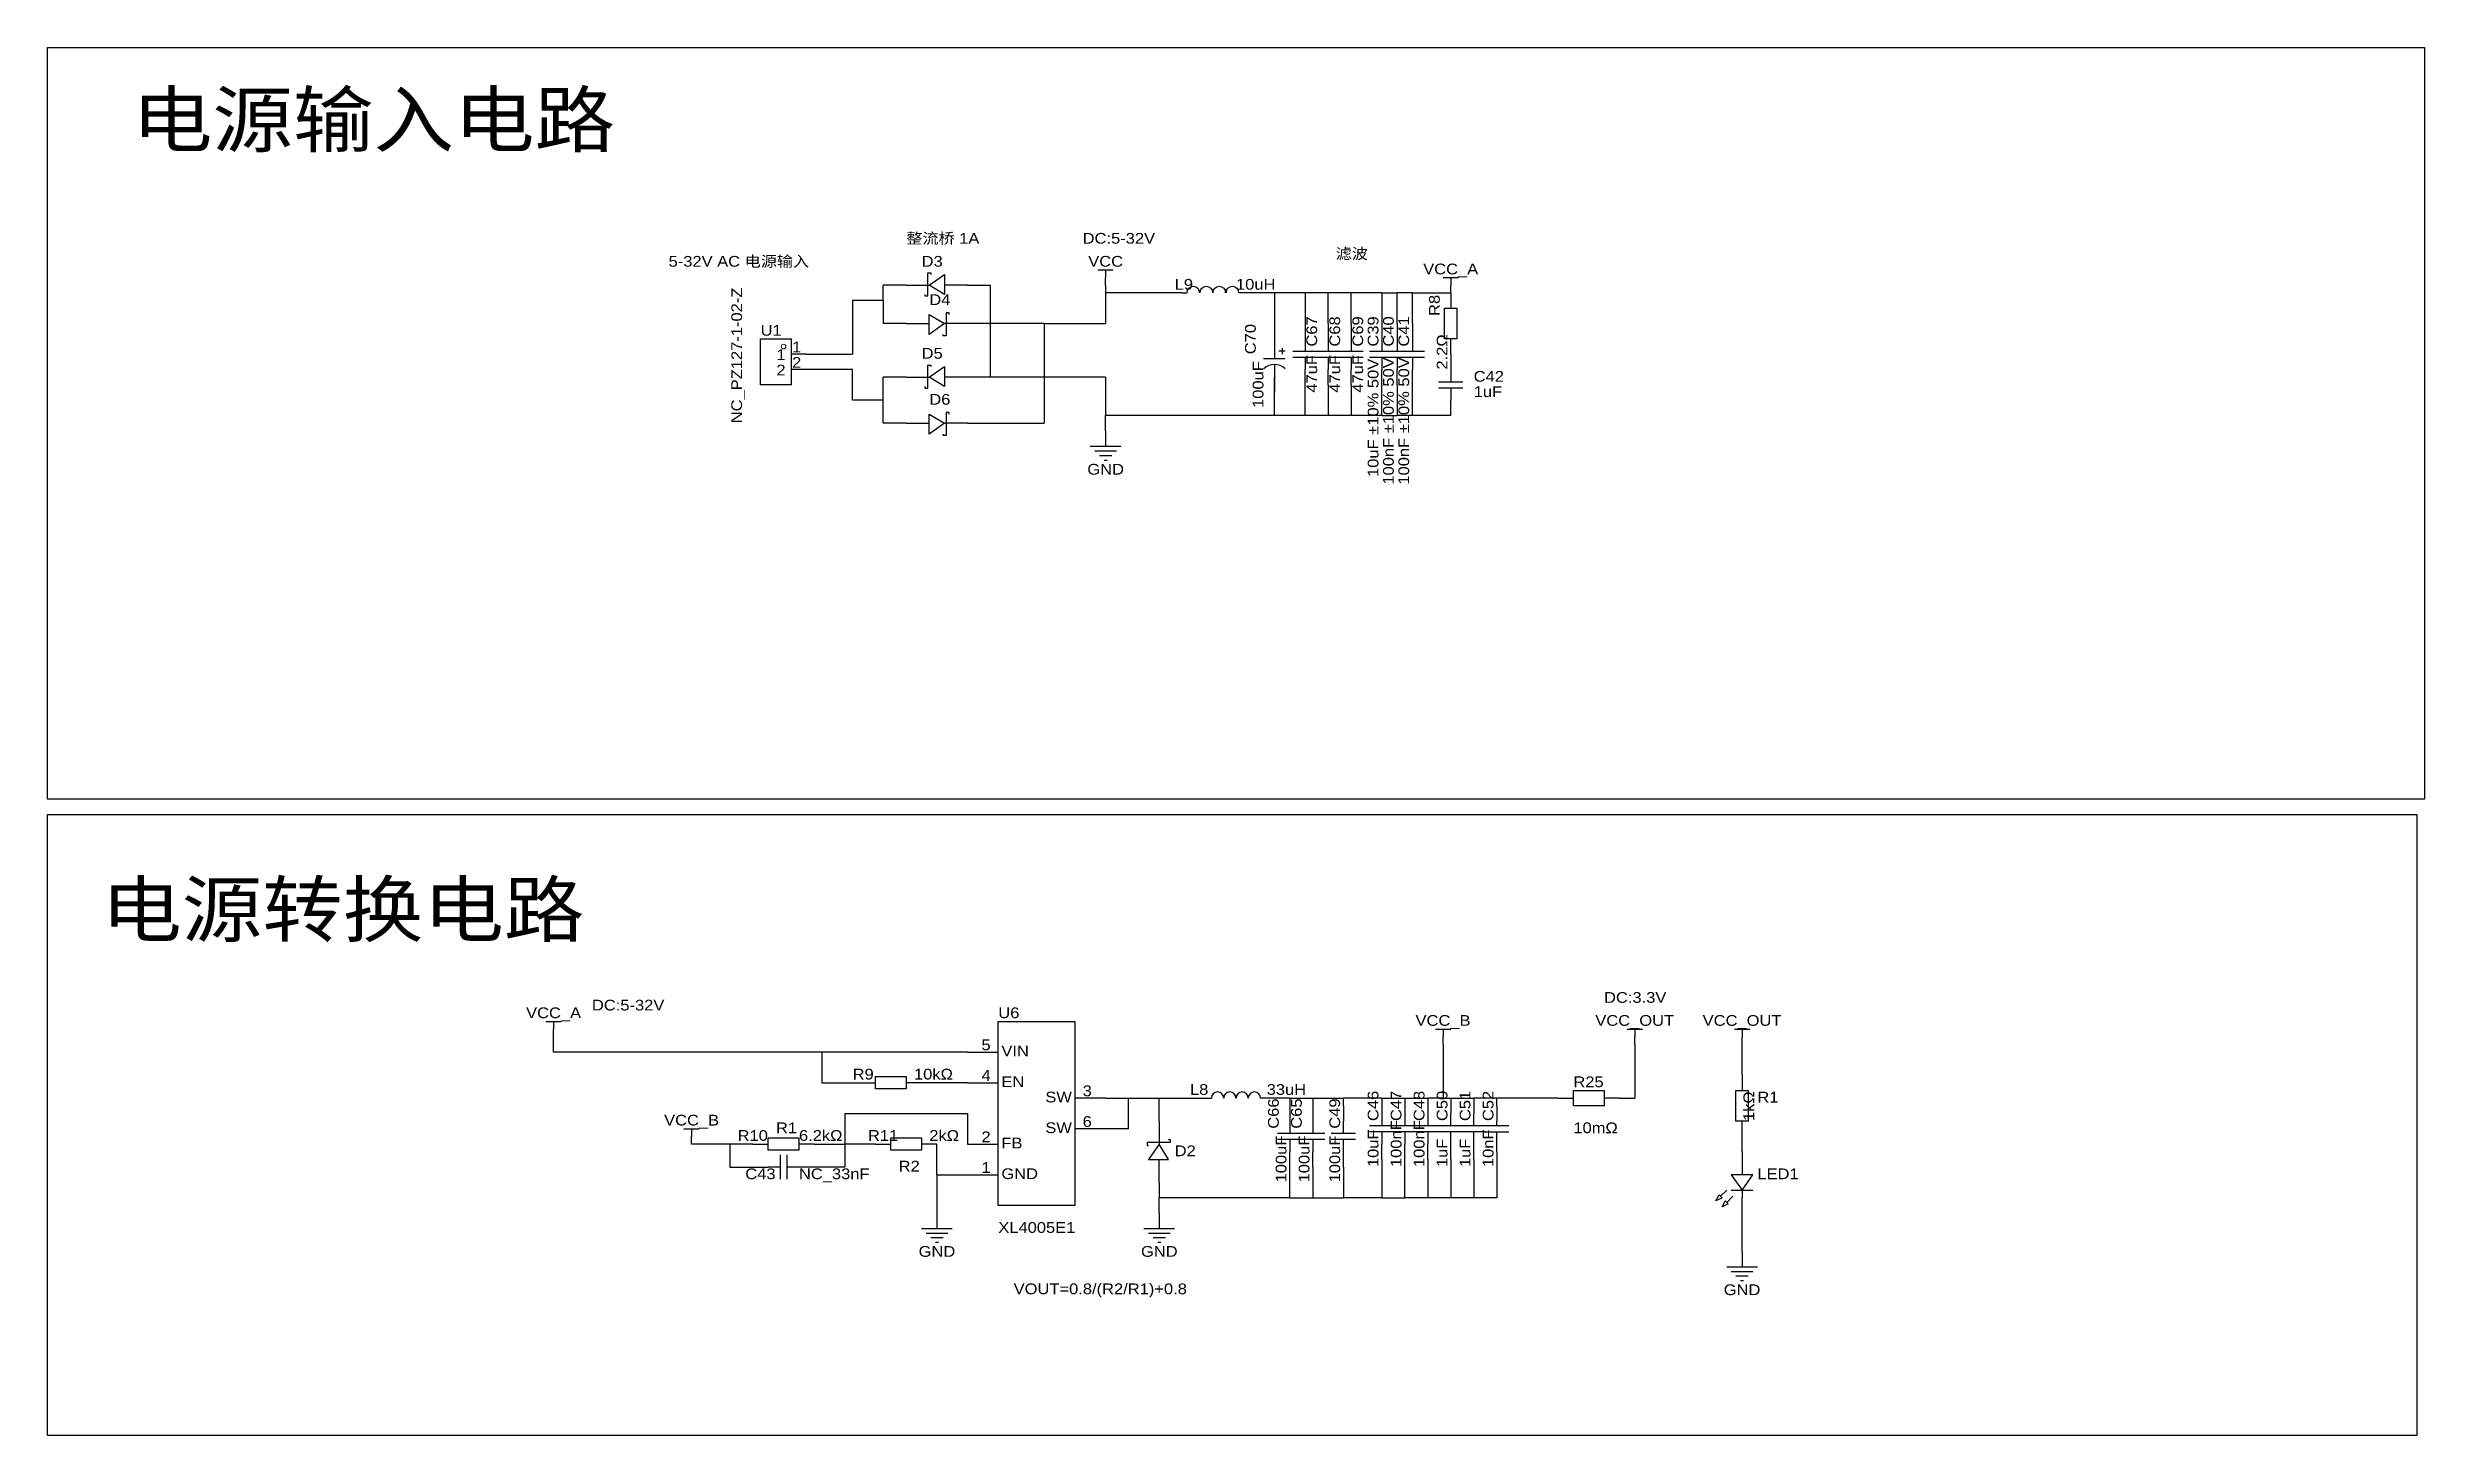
# Model space of a CAD drawing. Header units: millimetres. Extents: x 14 to 408, y 56 to 286.
import ezdxf
from ezdxf.enums import TextEntityAlignment as Align

# ---------------------------------------------------------------- set-up
doc = ezdxf.new("R2010")
doc.units = ezdxf.units.MM
doc.header["$MEASUREMENT"] = 0
doc.styles.get("Standard").update_dxf_attribs({"font": 'arial.ttf'})

msp = doc.modelspace()

# ---------------------------------------------------------------- linework, layer by layer
at = {"color": 1, "true_color": 0x000000}
for points in [[(13.97, 285.75), (407.67, 285.75), (407.67, 161.29), (13.97, 161.29)], [(13.97, 158.75), (406.4, 158.75), (406.4, 55.88), (13.97, 55.88)]]:
    msp.add_lwpolyline(points, close=True, dxfattribs=at)
at = {"color": 1, "true_color": 0xa00000}
for points in [[(159.26, 244.86), (159.26, 244.6), (159.77, 244.6), (159.77, 248.41), (160.27, 248.41), (160.27, 248.16)], [(187.96, 248.92), (190.5, 248.92)], [(189.23, 248.92), (189.23, 247.65)], [(202.72, 245.12), (202.77, 245.54), (202.99, 245.9), (203.33, 246.13), (203.73, 246.21), (204.14, 246.13), (204.48, 245.9), (204.69, 245.54), (204.74, 245.12)], [(204.88, 245.13), (204.93, 245.54), (205.15, 245.9), (205.49, 246.13), (205.89, 246.21), (206.29, 246.13), (206.63, 245.9), (206.85, 245.54), (206.9, 245.12)], [(207.03, 245.13), (207.08, 245.54), (207.3, 245.9), (207.64, 246.13), (208.04, 246.21), (208.44, 246.13), (208.78, 245.9), (209, 245.54), (209.05, 245.12)], [(209.22, 245.13), (209.27, 245.54), (209.49, 245.9), (209.83, 246.13), (210.23, 246.21), (210.63, 246.13), (210.97, 245.9), (211.19, 245.54), (211.24, 245.12)], [(245.11, 247.65), (247.65, 247.65)], [(246.38, 247.65), (246.38, 246.38)], [(163.32, 241.55), (163.32, 241.81), (162.81, 241.81), (162.81, 238), (162.31, 238), (162.31, 238.25)], [(217.17, 236.22), (217.17, 234.19)], [(222.25, 237.49), (222.25, 235.46)], [(226.06, 237.49), (226.06, 235.46)], [(229.87, 237.49), (229.87, 235.46)], [(234.95, 237.49), (234.95, 235.46)], [(237.49, 237.49), (237.49, 235.46)], [(240.03, 237.49), (240.03, 235.46)], [(159.26, 229.62), (159.26, 229.36), (159.77, 229.36), (159.77, 233.17), (160.27, 233.17), (160.27, 232.92)], [(218.95, 234.19), (215.39, 234.19)], [(217.17, 233.17), (217.17, 231.14)], [(218.95, 235.46), (217.93, 235.46)], [(218.44, 235.97), (218.44, 234.95)], [(220.22, 235.46), (224.28, 235.46)], [(224.28, 234.44), (220.22, 234.44)], [(222.25, 234.44), (222.25, 232.41)], [(224.03, 235.46), (228.09, 235.46)], [(228.09, 234.44), (224.03, 234.44)], [(226.06, 234.44), (226.06, 232.41)], [(227.84, 235.46), (231.9, 235.46)], [(231.9, 234.44), (227.84, 234.44)], [(229.87, 234.44), (229.87, 232.41)], [(232.92, 235.46), (236.98, 235.46)], [(236.98, 234.44), (232.92, 234.44)], [(234.95, 234.44), (234.95, 232.41)], [(235.46, 235.46), (239.52, 235.46)], [(239.52, 234.44), (235.46, 234.44)], [(237.49, 234.44), (237.49, 232.41)], [(238, 235.46), (242.06, 235.46)], [(242.06, 234.44), (238, 234.44)], [(240.03, 234.44), (240.03, 232.41)], [(246.38, 232.41), (246.38, 230.38)], [(244.35, 230.38), (248.41, 230.38)], [(248.41, 229.36), (244.35, 229.36)], [(246.38, 229.36), (246.38, 227.33)], [(163.32, 225.04), (163.32, 225.3), (162.81, 225.3), (162.81, 221.49), (162.31, 221.49), (162.31, 221.74)], [(186.69, 219.71), (191.77, 219.71)], [(187.45, 218.95), (191.01, 218.95)], [(188.21, 218.19), (190.25, 218.19)], [(188.98, 217.42), (189.48, 217.42)], [(96.52, 124.46), (99.06, 124.46)], [(97.79, 124.46), (97.79, 123.19)], [(243.84, 123.19), (246.38, 123.19)], [(245.11, 123.19), (245.11, 121.92)], [(275.59, 123.19), (278.13, 123.19)], [(276.86, 123.19), (276.86, 121.92)], [(293.37, 123.19), (295.91, 123.19)], [(294.64, 123.19), (294.64, 121.92)], [(119.38, 106.68), (121.92, 106.68)], [(120.65, 106.68), (120.65, 105.41)], [(219.71, 107.95), (219.71, 105.92)], [(223.52, 107.95), (223.52, 105.92)], [(228.6, 105.92), (228.6, 107.95)], [(232.92, 107.19), (236.98, 107.19)], [(234.95, 109.22), (234.95, 107.19)], [(236.73, 107.19), (240.79, 107.19)], [(238.76, 109.22), (238.76, 107.19)], [(240.54, 107.19), (244.6, 107.19)], [(242.57, 109.22), (242.57, 107.19)], [(244.35, 107.19), (248.41, 107.19)], [(246.38, 107.19), (246.38, 109.22)], [(248.16, 107.19), (252.22, 107.19)], [(250.19, 107.19), (250.19, 109.22)], [(251.97, 107.19), (256.03, 107.19)], [(254, 107.19), (254, 107.95)], [(135.38, 98.3), (135.38, 102.36)], [(136.4, 102.36), (136.4, 98.3)], [(199.64, 104.9), (199.9, 104.9), (199.9, 104.39), (196.09, 104.39), (196.09, 103.89), (196.34, 103.89)], [(217.68, 105.92), (221.74, 105.92)], [(221.74, 104.9), (217.68, 104.9)], [(219.71, 104.9), (219.71, 102.87)], [(221.49, 105.92), (225.55, 105.92)], [(225.55, 104.9), (221.49, 104.9)], [(223.52, 104.9), (223.52, 102.87)], [(226.57, 105.92), (230.63, 105.92)], [(230.63, 104.9), (226.57, 104.9)], [(228.6, 102.87), (228.6, 104.9)], [(236.98, 106.17), (232.92, 106.17)], [(234.95, 106.17), (234.95, 104.14)], [(240.79, 106.17), (236.73, 106.17)], [(238.76, 106.17), (238.76, 104.14)], [(244.6, 106.17), (240.54, 106.17)], [(242.57, 106.17), (242.57, 104.14)], [(248.41, 106.17), (244.35, 106.17)], [(246.38, 104.14), (246.38, 106.17)], [(252.22, 106.17), (248.16, 106.17)], [(250.19, 104.14), (250.19, 106.17)], [(251.97, 106.17), (256.03, 106.17)], [(254, 105.41), (254, 106.17)], [(135.38, 100.33), (133.35, 100.33)], [(138.43, 100.33), (136.4, 100.33)], [(294.64, 100.33), (294.64, 99.06)], [(292.1, 96.52), (291.08, 95.5)], [(293.12, 95.5), (292.1, 94.49)], [(292.86, 96.52), (296.42, 96.52)], [(294.64, 96.52), (294.64, 95.25)], [(158.75, 90.17), (163.83, 90.17)], [(159.51, 89.41), (163.07, 89.41)], [(160.27, 88.65), (162.31, 88.65)], [(161.04, 87.88), (161.54, 87.88)], [(195.58, 90.17), (200.66, 90.17)], [(196.34, 89.41), (199.9, 89.41)], [(197.1, 88.65), (199.14, 88.65)], [(197.87, 87.88), (198.37, 87.88)], [(292.1, 83.82), (297.18, 83.82)], [(292.86, 83.06), (296.42, 83.06)], [(293.62, 82.3), (295.66, 82.3)], [(294.39, 81.53), (294.89, 81.53)]]:
    msp.add_lwpolyline(points, dxfattribs=at)
for points in [[(162.56, 244.86), (160.02, 246.38), (162.56, 248.16)], [(160.02, 241.55), (162.56, 240.03), (160.02, 238.25)], [(245.36, 237.49), (245.36, 242.57), (247.4, 242.57), (247.4, 237.49)], [(137.16, 229.87), (132.08, 229.87), (132.08, 237.49), (137.16, 237.49)], [(162.56, 229.62), (160.02, 231.14), (162.56, 232.92)], [(160.02, 225.04), (162.56, 223.52), (160.02, 221.74)], [(184.15, 93.98), (171.45, 93.98), (171.45, 124.46), (184.15, 124.46)], [(151.13, 115.32), (156.21, 115.32), (156.21, 113.28), (151.13, 113.28)], [(266.7, 113.03), (271.78, 113.03), (271.78, 110.49), (266.7, 110.49)], [(293.62, 107.95), (293.62, 113.03), (295.66, 113.03), (295.66, 107.95)], [(133.35, 105.16), (138.43, 105.16), (138.43, 103.12), (133.35, 103.12)], [(153.67, 105.16), (158.75, 105.16), (158.75, 103.12), (153.67, 103.12)], [(199.64, 101.6), (198.12, 104.14), (196.34, 101.6)], [(292.86, 99.06), (294.64, 96.52), (296.42, 99.06)], [(290.32, 94.74), (290.83, 95.76), (291.34, 95.25)], [(291.34, 93.73), (291.85, 94.74), (292.35, 94.23)]]:
    msp.add_lwpolyline(points, close=True, dxfattribs=at)
at = {"color": 1, "true_color": 0x008800}
for points in [[(156.21, 246.38), (152.4, 246.38)], [(152.4, 243.84), (152.4, 246.38)], [(166.37, 246.38), (170.18, 246.38)], [(170.18, 231.14), (170.18, 246.38)], [(189.23, 246.38), (189.23, 245.11)], [(189.23, 245.11), (189.23, 240.03)], [(201.93, 245.11), (189.23, 245.11)], [(217.17, 245.11), (212.09, 245.11)], [(217.17, 245.11), (217.17, 238.76)], [(222.25, 245.11), (217.17, 245.11)], [(222.25, 245.11), (222.25, 240.03)], [(226.06, 245.11), (222.25, 245.11)], [(226.06, 240.03), (226.06, 245.11)], [(229.87, 245.11), (226.06, 245.11)], [(229.87, 240.03), (229.87, 245.11)], [(234.95, 245.11), (229.87, 245.11)], [(234.95, 245.11), (234.95, 240.03)], [(234.95, 245.11), (237.49, 245.11)], [(237.49, 240.03), (237.49, 245.11)], [(240.03, 245.11), (237.49, 245.11)], [(240.03, 240.03), (240.03, 245.11)], [(240.03, 245.11), (246.38, 245.11)], [(152.4, 243.84), (147.32, 243.84)], [(147.32, 243.84), (147.32, 234.95)], [(152.4, 243.84), (152.4, 240.03)], [(156.21, 240.03), (152.4, 240.03)], [(179.07, 240.03), (166.37, 240.03)], [(179.07, 240.03), (189.23, 240.03)], [(179.07, 240.03), (179.07, 223.52)], [(139.7, 234.95), (147.32, 234.95)], [(147.32, 232.41), (139.7, 232.41)], [(147.32, 227.33), (147.32, 232.41)], [(152.4, 227.33), (152.4, 231.14)], [(156.21, 231.14), (152.4, 231.14)], [(170.18, 231.14), (166.37, 231.14)], [(189.23, 231.14), (170.18, 231.14)], [(189.23, 231.14), (189.23, 224.79)], [(217.17, 231.14), (217.17, 228.6)], [(217.17, 224.79), (217.17, 228.6)], [(222.25, 224.79), (222.25, 229.87)], [(226.06, 229.87), (226.06, 224.79)], [(229.87, 229.87), (229.87, 224.79)], [(234.95, 224.79), (234.95, 229.87)], [(237.49, 229.87), (237.49, 224.79)], [(240.03, 224.79), (240.03, 229.87)], [(152.4, 227.33), (147.32, 227.33)], [(152.4, 223.52), (152.4, 227.33)], [(189.23, 222.25), (189.23, 224.79)], [(217.17, 224.79), (189.23, 224.79)], [(222.25, 224.79), (217.17, 224.79)], [(226.06, 224.79), (222.25, 224.79)], [(229.87, 224.79), (226.06, 224.79)], [(234.95, 224.79), (229.87, 224.79)], [(234.95, 224.79), (237.49, 224.79)], [(240.03, 224.79), (237.49, 224.79)], [(246.38, 224.79), (240.03, 224.79)], [(156.21, 223.52), (152.4, 223.52)], [(166.37, 223.52), (179.07, 223.52)], [(97.79, 119.38), (97.79, 121.92)], [(142.24, 119.38), (97.79, 119.38)], [(142.24, 119.38), (142.24, 114.3)], [(166.37, 119.38), (142.24, 119.38)], [(245.11, 120.65), (245.11, 111.76)], [(276.86, 120.65), (276.86, 111.76)], [(294.64, 115.57), (294.64, 120.65)], [(142.24, 114.3), (148.59, 114.3)], [(166.37, 114.3), (158.75, 114.3)], [(189.23, 111.76), (193.04, 111.76)], [(193.04, 106.68), (193.04, 111.76)], [(193.04, 111.76), (198.12, 111.76)], [(198.12, 107.95), (198.12, 111.76)], [(198.12, 111.76), (205.74, 111.76)], [(219.71, 111.76), (215.9, 111.76)], [(219.71, 111.76), (223.52, 111.76)], [(219.71, 111.76), (219.71, 110.49)], [(223.52, 111.76), (228.6, 111.76)], [(223.52, 111.76), (223.52, 110.49)], [(234.95, 111.76), (228.6, 111.76)], [(228.6, 110.49), (228.6, 111.76)], [(234.95, 111.76), (238.76, 111.76)], [(238.76, 111.76), (242.57, 111.76)], [(245.11, 111.76), (242.57, 111.76)], [(245.11, 111.76), (246.38, 111.76)], [(246.38, 111.76), (250.19, 111.76)], [(254, 111.76), (250.19, 111.76)], [(254, 110.49), (254, 111.76)], [(264.16, 111.76), (254, 111.76)], [(274.32, 111.76), (276.86, 111.76)], [(146.05, 109.22), (146.05, 104.14)], [(146.05, 109.22), (166.37, 109.22)], [(166.37, 109.22), (166.37, 104.14)], [(193.04, 106.68), (189.23, 106.68)], [(127, 104.14), (120.65, 104.14)], [(130.81, 104.14), (127, 104.14)], [(127, 104.14), (127, 100.33)], [(140.97, 104.14), (146.05, 104.14)], [(146.05, 104.14), (146.05, 100.33)], [(151.13, 104.14), (146.05, 104.14)], [(161.29, 99.06), (161.29, 104.14)], [(254, 102.87), (254, 95.25)], [(294.64, 102.87), (294.64, 105.41)], [(127, 100.33), (130.81, 100.33)], [(146.05, 100.33), (140.97, 100.33)], [(161.29, 99.06), (161.29, 92.71)], [(161.29, 99.06), (166.37, 99.06)], [(219.71, 95.25), (219.71, 100.33)], [(223.52, 100.33), (223.52, 95.25)], [(228.6, 100.33), (228.6, 95.25)], [(234.95, 101.6), (234.95, 95.25)], [(238.76, 95.25), (238.76, 101.6)], [(242.57, 101.6), (242.57, 95.25)], [(246.38, 101.6), (246.38, 95.25)], [(250.19, 101.6), (250.19, 95.25)], [(198.12, 97.79), (198.12, 95.25)], [(198.12, 92.71), (198.12, 95.25)], [(219.71, 95.25), (198.12, 95.25)], [(219.71, 95.25), (223.52, 95.25)], [(223.52, 95.25), (228.6, 95.25)], [(234.95, 95.25), (228.6, 95.25)], [(234.95, 95.25), (238.76, 95.25)], [(242.57, 95.25), (238.76, 95.25)], [(246.38, 95.25), (242.57, 95.25)], [(250.19, 95.25), (246.38, 95.25)], [(254, 95.25), (250.19, 95.25)], [(294.64, 86.36), (294.64, 92.71)]]:
    msp.add_lwpolyline(points, dxfattribs=at)
at = {"color": 1, "true_color": 0x880000}
for points in [[(156.21, 246.38), (160.02, 246.38)], [(166.37, 246.38), (162.56, 246.38)], [(189.23, 246.38), (189.23, 247.65)], [(201.93, 245.11), (202.69, 245.11)], [(212.09, 245.11), (211.33, 245.11)], [(246.38, 245.11), (246.38, 246.38)], [(246.38, 245.11), (246.38, 242.57)], [(156.21, 240.03), (160.02, 240.03)], [(166.37, 240.03), (162.56, 240.03)], [(217.17, 238.76), (217.17, 236.22)], [(222.25, 240.03), (222.25, 237.49)], [(226.06, 240.03), (226.06, 237.49)], [(229.87, 240.03), (229.87, 237.49)], [(234.95, 240.03), (234.95, 237.49)], [(237.49, 240.03), (237.49, 237.49)], [(240.03, 240.03), (240.03, 237.49)], [(246.38, 234.95), (246.38, 237.49)], [(139.7, 234.95), (137.16, 234.95)], [(139.7, 232.41), (137.16, 232.41)], [(222.25, 229.87), (222.25, 232.41)], [(226.06, 229.87), (226.06, 232.41)], [(229.87, 229.87), (229.87, 232.41)], [(234.95, 229.87), (234.95, 232.41)], [(237.49, 229.87), (237.49, 232.41)], [(240.03, 229.87), (240.03, 232.41)], [(246.38, 234.95), (246.38, 232.41)], [(156.21, 231.14), (160.02, 231.14)], [(166.37, 231.14), (162.56, 231.14)], [(217.17, 228.6), (217.17, 231.14)], [(246.38, 224.79), (246.38, 227.33)], [(156.21, 223.52), (160.02, 223.52)], [(166.37, 223.52), (162.56, 223.52)], [(189.23, 222.25), (189.23, 219.71)], [(97.79, 121.92), (97.79, 123.19)], [(166.37, 119.38), (171.45, 119.38)], [(245.11, 120.65), (245.11, 121.92)], [(276.86, 120.65), (276.86, 121.92)], [(294.64, 120.65), (294.64, 121.92)], [(148.59, 114.3), (151.13, 114.3)], [(158.75, 114.3), (156.21, 114.3)], [(166.37, 114.3), (171.45, 114.3)], [(294.64, 115.57), (294.64, 113.03)], [(189.23, 111.76), (184.15, 111.76)], [(205.74, 111.76), (206.76, 111.76)], [(215.9, 111.76), (214.88, 111.76)], [(219.71, 110.49), (219.71, 107.95)], [(223.52, 110.49), (223.52, 107.95)], [(228.6, 110.49), (228.6, 107.95)], [(234.95, 111.76), (234.95, 109.22)], [(238.76, 111.76), (238.76, 109.22)], [(242.57, 111.76), (242.57, 109.22)], [(246.38, 111.76), (246.38, 109.22)], [(250.19, 111.76), (250.19, 109.22)], [(254, 110.49), (254, 107.95)], [(264.16, 111.76), (266.7, 111.76)], [(274.32, 111.76), (271.78, 111.76)], [(189.23, 106.68), (184.15, 106.68)], [(198.12, 107.95), (198.12, 104.14)], [(294.64, 105.41), (294.64, 107.95)], [(120.65, 104.14), (120.65, 105.41)], [(130.81, 104.14), (133.35, 104.14)], [(140.97, 104.14), (138.43, 104.14)], [(151.13, 104.14), (153.67, 104.14)], [(161.29, 104.14), (158.75, 104.14)], [(166.37, 104.14), (171.45, 104.14)], [(219.71, 100.33), (219.71, 102.87)], [(223.52, 100.33), (223.52, 102.87)], [(228.6, 100.33), (228.6, 102.87)], [(234.95, 101.6), (234.95, 104.14)], [(238.76, 101.6), (238.76, 104.14)], [(242.57, 101.6), (242.57, 104.14)], [(246.38, 101.6), (246.38, 104.14)], [(250.19, 101.6), (250.19, 104.14)], [(254, 102.87), (254, 105.41)], [(294.64, 102.87), (294.64, 100.33)], [(130.81, 100.33), (133.35, 100.33)], [(140.97, 100.33), (138.43, 100.33)], [(166.37, 99.06), (171.45, 99.06)], [(198.12, 97.79), (198.12, 101.6)], [(294.64, 92.71), (294.64, 95.25)], [(161.29, 92.71), (161.29, 90.17)], [(198.12, 92.71), (198.12, 90.17)], [(294.64, 86.36), (294.64, 83.82)]]:
    msp.add_lwpolyline(points, dxfattribs=at)
at = {"color": 1, "lineweight": 0, "true_color": 0xa00000}
msp.add_circle((135.89, 236.22), 0.381, dxfattribs=at)
at = {"color": 1, "true_color": 0xa00000}
for centre, radius, start, end in [((217.17, 230.72), 2.54, 45.4819, 133.7778), ((207.77, 111.76), 1.02, 359.7135, 539.7135), ((209.8, 111.76), 1.02, 359.7135, 539.7135), ((211.84, 111.76), 1.02, 359.7135, 539.7135), ((213.87, 111.76), 1.02, 359.7135, 539.7135)]:
    msp.add_arc(centre, radius, start, end, dxfattribs=at)

# ---------------------------------------------------------------- texts
at = {"color": 1, "true_color": 0x000000, "width": 1.1}
for s, height, p in [('电源输入电路', 8.89, (27.94, 266.7)), ('整流桥 1A', 1.778, (156.21, 252.73)), ('DC:5-32V', 1.778, (185.42, 252.73)), ('滤波', 1.778, (227.33, 250.19)), ('5-32V AC 电源输入', 1.778, (116.84, 248.92)), ('1', 1.78, (137.29, 234.72)), ('2', 1.78, (137.29, 232.18)), ('电源转换电路', 8.89, (22.86, 135.89)), ('DC:5-32V', 1.778, (104.14, 125.73)), ('DC:3.3V', 1.778, (271.78, 127)), ('VIN', 1.778, (171.96, 118.13)), ('EN', 1.778, (171.96, 113.05)), ('3', 1.78, (185.42, 111.53)), ('R1', 1.778, (134.62, 105.41)), ('6', 1.78, (185.42, 106.45)), ('FB', 1.778, (171.96, 102.89)), ('R2', 1.778, (154.94, 99.06)), ('GND', 1.778, (171.96, 97.81)), ('VOUT=0.8/(R2/R1)+0.8', 1.778, (173.99, 78.74))]:
    msp.add_text(s, height=height, dxfattribs=at).set_placement(p, align=Align.BOTTOM_LEFT)
at = {"color": 1, "true_color": 0x000080, "width": 1.1}
for s, p in [('D3', (158.75, 248.92)), ('D4', (160.02, 242.57)), ('L9', (200.66, 245.11)), ('10uH', (210.82, 245.11)), ('U1', (132.08, 237.49)), ('D5', (158.75, 233.68)), ('D6', (160.02, 226.06)), ('C42', (250.19, 229.87)), ('1uF', (250.19, 227.33)), ('U6', (171.45, 124.46)), ('R9', (147.32, 114.3)), ('10kΩ', (157.48, 114.3)), ('R25', (266.7, 113.03)), ('L8', (203.2, 111.76)), ('33uH', (215.9, 111.76)), ('R1', (297.18, 110.49)), ('R10', (128.27, 104.14)), ('6.2kΩ', (138.43, 104.14)), ('R11', (149.86, 104.14)), ('2kΩ', (160.02, 104.14)), ('10mΩ', (266.7, 105.41)), ('D2', (200.66, 101.6)), ('C43', (129.54, 97.79)), ('NC_33nF', (138.43, 97.79)), ('LED1', (297.18, 97.79)), ('XL4005E1', (171.45, 88.9))]:
    msp.add_text(s, height=1.778, dxfattribs=at).set_placement(p, align=Align.BOTTOM_LEFT)
for s, p in [('VCC', (189.23, 248.92)), ('VCC_A', (246.38, 247.65)), ('VCC_A', (97.79, 124.46)), ('VCC_B', (245.11, 123.19)), ('VCC_OUT', (276.86, 123.19)), ('VCC_OUT', (294.64, 123.19)), ('VCC_B', (120.65, 106.68))]:
    msp.add_text(s, height=1.778, dxfattribs=at).set_placement(p, align=Align.BOTTOM_CENTER)
for s, p in [('NC_PZ127-1-02-Z', (129.54, 223.52)), ('R8', (245.11, 241.3)), ('C67', (224.79, 236.22)), ('C68', (228.6, 236.22)), ('C69', (232.41, 236.22)), ('C39', (234.95, 236.22)), ('C40', (237.49, 236.22)), ('C41', (240.03, 236.22)), ('C70', (214.63, 234.95)), ('2.2Ω', (246.38, 232.41)), ('100uF', (215.9, 226.06)), ('47uF', (224.79, 228.6)), ('47uF', (228.6, 228.6)), ('47uF', (232.41, 228.6)), ('10uF ±10% 50V', (234.95, 214.63)), ('100nF ±10% 50V', (237.49, 213.36)), ('100nF ±10% 50V', (240.03, 213.36)), ('C66', (218.44, 106.68)), ('C65', (222.25, 106.68)), ('C49', (228.6, 106.68)), ('C46', (234.95, 107.95)), ('C47', (238.76, 107.95)), ('C48', (242.57, 107.95)), ('C50', (246.38, 107.95)), ('C51', (250.19, 107.95)), ('C52', (254, 107.95)), ('1kΩ', (297.18, 107.95)), ('10uF', (234.95, 100.33)), ('100nF', (238.76, 100.33)), ('100nF', (242.57, 100.33)), ('10nF', (254, 100.33)), ('100uF', (219.71, 97.79)), ('100uF', (223.52, 97.79)), ('100uF', (228.6, 97.79)), ('1uF', (246.38, 100.33)), ('1uF', (250.19, 100.33))]:
    msp.add_text(s, height=1.778, rotation=90, dxfattribs=at).set_placement(p, align=Align.BOTTOM_LEFT)
at = {"color": 1, "true_color": 0x000000, "width": 1.1}
for s, height, p in [('2', 1.78, (136.22, 230.91)), ('1', 1.78, (136.22, 233.45)), ('5', 1.78, (170.18, 119.15)), ('4', 1.78, (170.18, 114.07)), ('SW', 1.778, (183.64, 110.51)), ('SW', 1.778, (183.64, 105.43)), ('2', 1.78, (170.18, 103.91)), ('1', 1.78, (170.18, 98.83))]:
    msp.add_text(s, height=height, dxfattribs=at).set_placement(p, align=Align.BOTTOM_RIGHT)
at = {"color": 1, "true_color": 0x000080, "width": 1.1}
for p in [(189.23, 215.9), (161.29, 86.36), (198.12, 86.36), (294.64, 80.01)]:
    msp.add_text('GND', height=1.778, dxfattribs=at).set_placement(p, align=Align.MIDDLE_CENTER)

doc.saveas('drawing.dxf')
